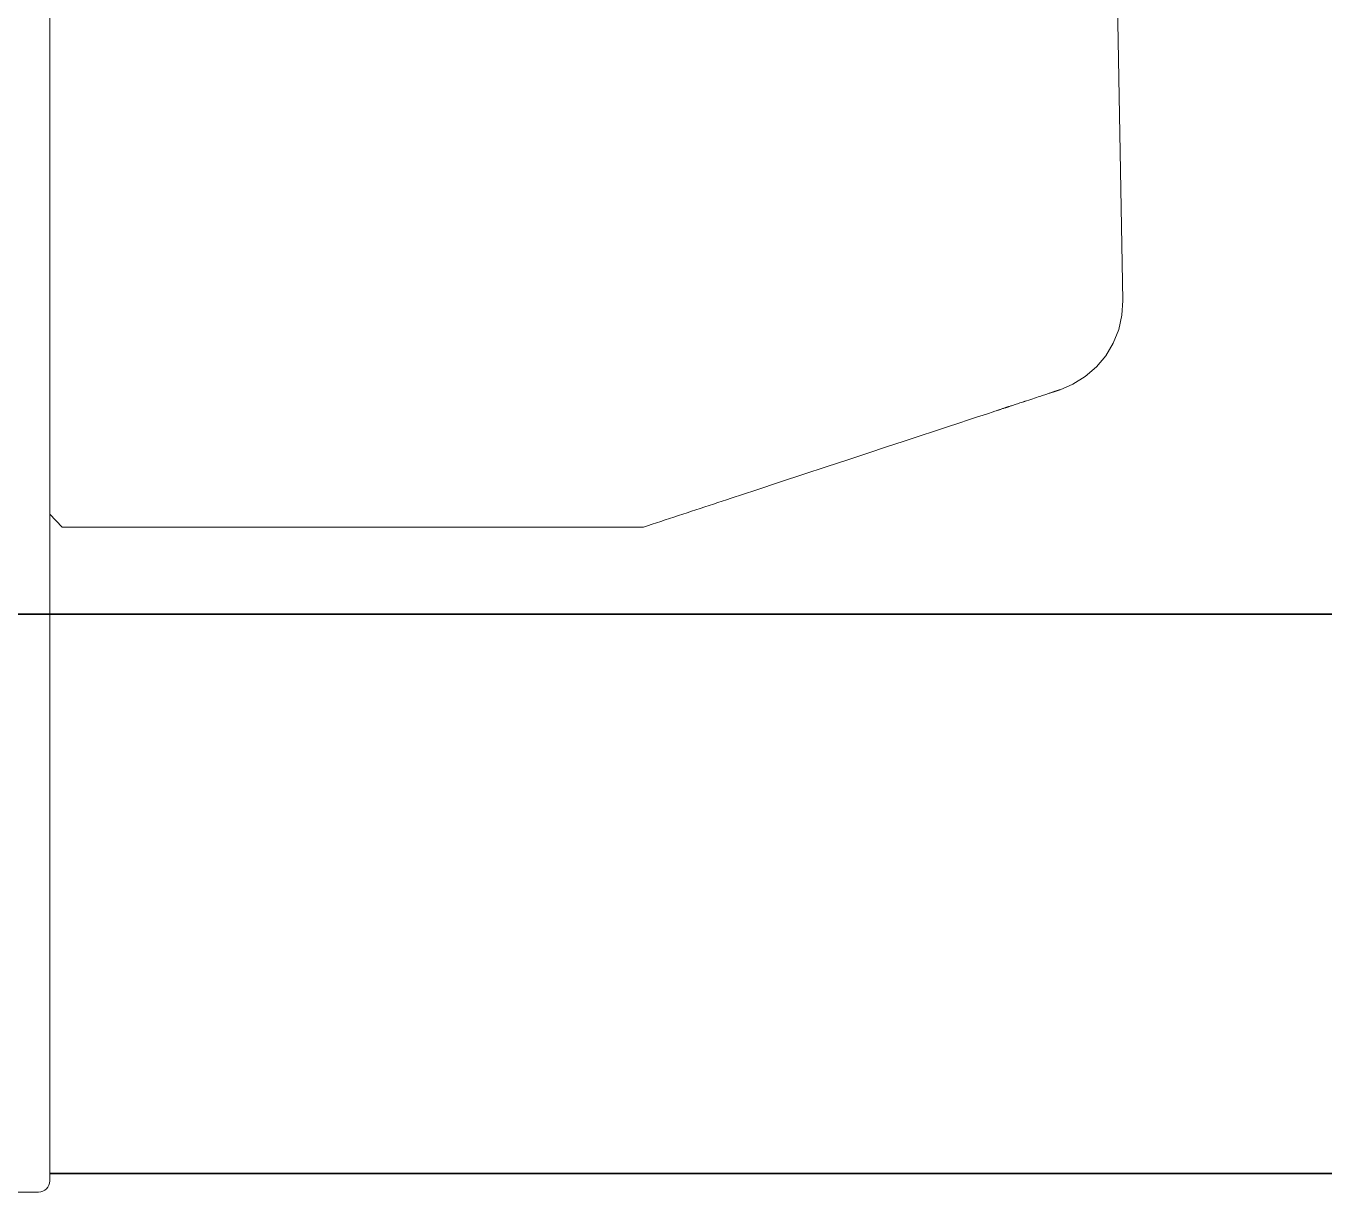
# Model space of a CAD drawing. Header units: inches. Extents: x -3905 to 10892, y 1064 to 9590.
# Drawn here: x 1619.052 to 1620.811, y 3465.882 to 3467.462 of the extents above; entities that cross this region are included whole.
import ezdxf

# ---------------------------------------------------------------- set-up
doc = ezdxf.new("R2010")
doc.units = ezdxf.units.IN
doc.header["$MEASUREMENT"] = 0
doc.layers.add('ELEVATIONS', color=40, linetype='Continuous', lineweight=0)
doc.layers.add('SECTIONS', color=70, linetype='Continuous', lineweight=0)

msp = doc.modelspace()

# ---------------------------------------------------------------- linework, layer by layer
at = {"layer": 'ELEVATIONS', "linetype": 'Continuous', "lineweight": 5}
msp.add_lwpolyline([(1612.80327, 3494.6647), (1612.80327, 3466.6647), (1636.80327, 3466.6647), (1636.80327, 3494.6647)], close=True, dxfattribs=at)
at = {"layer": 'ELEVATIONS', "linetype": 'Continuous', "lineweight": 35}
msp.add_lwpolyline([(1612.80327, 3494.6647), (1636.80327, 3494.6647), (1636.80327, 3466.6647), (1612.80327, 3466.6647)], close=True, dxfattribs=at)
at = {"layer": 'SECTIONS', "linetype": 'Continuous', "lineweight": 35}
msp.add_line((1619.084, 3465.90692), (1624.81181, 3465.90692), dxfattribs=at)
at = {"layer": 'SECTIONS', "linetype": 'Continuous', "lineweight": 0}
msp.add_lwpolyline([(1618.819, 3465.88192), (1619.069, 3465.88192, 0.4142136), (1619.084, 3465.89692), (1619.084, 3468.05692, 0.4142136), (1619.069, 3468.07192), (1619.03521, 3468.07192, 0.1989124)], format="xyb", dxfattribs=at)
msp.add_lwpolyline([(1620.52917, 3467.59276), (1620.53816, 3467.08961), (1620.53692, 3467.0698), (1620.53259, 3467.05043), (1620.52522, 3467.032), (1620.51505, 3467.01494), (1620.5023, 3466.99975), (1620.48729, 3466.98673), (1620.47048, 3466.97629), (1620.45318, 3466.96896), (1620.45242, 3466.9687), (1620.45235, 3466.96868), (1620.4523, 3466.96866), (1620.45224, 3466.96864), (1620.45218, 3466.96862), (1620.45211, 3466.9686), (1620.45203, 3466.96857), (1620.45193, 3466.96854), (1620.45183, 3466.96851), (1620.45172, 3466.96847), (1620.45159, 3466.96843), (1620.45146, 3466.96839), (1620.45132, 3466.96834), (1620.45117, 3466.96829), (1620.45101, 3466.96824), (1620.45084, 3466.96818), (1620.45066, 3466.96812), (1620.45048, 3466.96806), (1620.4503, 3466.96801), (1620.45014, 3466.96795), (1620.44998, 3466.9679), (1620.44984, 3466.96785), (1620.44969, 3466.9678), (1620.44955, 3466.96776), (1620.44941, 3466.96771), (1620.44927, 3466.96766), (1620.44913, 3466.96762), (1620.44898, 3466.96757), (1620.44882, 3466.96752), (1620.44866, 3466.96746), (1620.44848, 3466.96741), (1620.4483, 3466.96734), (1620.4481, 3466.96728), (1620.44788, 3466.96721), (1620.44765, 3466.96713), (1620.4474, 3466.96705), (1620.44712, 3466.96696), (1620.44682, 3466.96686), (1620.4465, 3466.96675), (1620.44615, 3466.96664), (1620.44577, 3466.96651), (1620.44536, 3466.96638), (1620.44492, 3466.96623), (1620.44444, 3466.96607), (1620.44393, 3466.9659), (1620.44338, 3466.96572), (1620.44279, 3466.96553), (1620.44215, 3466.96532), (1620.44147, 3466.96509), (1620.44075, 3466.96486), (1620.43998, 3466.9646), (1620.43916, 3466.96433), (1620.43827, 3466.96404), (1620.43729, 3466.96371), (1620.43621, 3466.96336), (1620.43501, 3466.96296), (1620.43371, 3466.96253), (1620.43228, 3466.96206), (1620.43074, 3466.96155), (1620.42907, 3466.961), (1620.42727, 3466.96041), (1620.42533, 3466.95977), (1620.42325, 3466.95909), (1620.42103, 3466.95835), (1620.41866, 3466.95757), (1620.41614, 3466.95674), (1620.41346, 3466.95585), (1620.41061, 3466.95492), (1620.4076, 3466.95392), (1620.40624, 3466.95348), (1620.40603, 3466.95341), (1620.40584, 3466.95334), (1620.40565, 3466.95328), (1620.40546, 3466.95322), (1620.40529, 3466.95316), (1620.40512, 3466.95311), (1620.40496, 3466.95305), (1620.4048, 3466.953), (1620.40465, 3466.95295), (1620.40451, 3466.95291), (1620.40438, 3466.95286), (1620.40425, 3466.95282), (1620.40413, 3466.95278), (1620.40401, 3466.95274), (1620.4039, 3466.9527), (1620.40379, 3466.95267), (1620.40369, 3466.95263), (1620.40359, 3466.9526), (1620.40346, 3466.95256), (1620.40211, 3466.95211), (1620.40032, 3466.95152), (1620.3986, 3466.95096), (1620.39694, 3466.95041), (1620.39536, 3466.94989), (1620.39386, 3466.94939), (1620.39244, 3466.94893), (1620.3911, 3466.94848), (1620.38984, 3466.94807), (1620.38865, 3466.94768), (1620.38754, 3466.94731), (1620.3865, 3466.94697), (1620.38554, 3466.94665), (1620.38466, 3466.94636), (1620.38386, 3466.9461), (1620.38315, 3466.94586), (1620.38252, 3466.94566), (1620.38199, 3466.94548), (1620.38155, 3466.94534), (1620.38121, 3466.94522), (1620.38061, 3466.94502), (1620.37985, 3466.94477), (1620.37902, 3466.9445), (1620.37814, 3466.94421), (1620.37722, 3466.94391), (1620.37627, 3466.94359), (1620.3753, 3466.94327), (1620.37433, 3466.94295), (1620.37338, 3466.94264), (1620.37245, 3466.94233), (1620.37155, 3466.94204), (1620.37071, 3466.94176), (1620.36993, 3466.9415), (1620.36923, 3466.94127), (1620.36862, 3466.94107), (1620.36812, 3466.94091), (1620.36775, 3466.94078), (1620.3675, 3466.9407), (1620.36735, 3466.94065), (1620.36729, 3466.94063), (1620.36671, 3466.94044), (1620.36468, 3466.93977), (1620.36117, 3466.93861), (1620.35597, 3466.9369), (1620.34895, 3466.93458), (1620.33994, 3466.93161), (1620.32889, 3466.92797), (1620.31574, 3466.92363), (1620.30047, 3466.9186), (1620.28303, 3466.91285), (1620.26344, 3466.90639), (1620.24179, 3466.89925), (1620.21816, 3466.89146), (1620.19265, 3466.88305), (1620.16535, 3466.87404), (1620.13639, 3466.86449), (1620.10592, 3466.85445), (1620.07408, 3466.84395), (1620.04104, 3466.83306), (1620.00727, 3466.82192), (1620.00133, 3466.81996), (1619.99538, 3466.818), (1619.98943, 3466.81604), (1619.98349, 3466.81408), (1619.97754, 3466.81212), (1619.97159, 3466.81016), (1619.96565, 3466.8082), (1619.9597, 3466.80624), (1619.95375, 3466.80428), (1619.94781, 3466.80232), (1619.94186, 3466.80035), (1619.93592, 3466.79839), (1619.92997, 3466.79643), (1619.92402, 3466.79447), (1619.91808, 3466.79251), (1619.91213, 3466.79055), (1619.90618, 3466.78859), (1619.90024, 3466.78663), (1619.89429, 3466.78467), (1619.8886, 3466.78293), (1619.88495, 3466.78292), (1619.88131, 3466.78292), (1619.87766, 3466.78292), (1619.87402, 3466.78292), (1619.87037, 3466.78292), (1619.86673, 3466.78292), (1619.86308, 3466.78292), (1619.85944, 3466.78292), (1619.8558, 3466.78292), (1619.85215, 3466.78292), (1619.84851, 3466.78292), (1619.84486, 3466.78292), (1619.84122, 3466.78292), (1619.83757, 3466.78292), (1619.83393, 3466.78292), (1619.83028, 3466.78292), (1619.82664, 3466.78292), (1619.82299, 3466.78292), (1619.81935, 3466.78292), (1619.81475, 3466.78292), (1619.80658, 3466.78292), (1619.79842, 3466.78292), (1619.79025, 3466.78292), (1619.78208, 3466.78292), (1619.77391, 3466.78292), (1619.76574, 3466.78292), (1619.75757, 3466.78292), (1619.74941, 3466.78292), (1619.74124, 3466.78292), (1619.73307, 3466.78292), (1619.7249, 3466.78292), (1619.71673, 3466.78292), (1619.70856, 3466.78292), (1619.7004, 3466.78292), (1619.69223, 3466.78292), (1619.68406, 3466.78292), (1619.67589, 3466.78292), (1619.66772, 3466.78292), (1619.65955, 3466.78292), (1619.64503, 3466.78292), (1619.61639, 3466.78292), (1619.58775, 3466.78292), (1619.55911, 3466.78292), (1619.53047, 3466.78292), (1619.50183, 3466.78292), (1619.47319, 3466.78292), (1619.44455, 3466.78292), (1619.41591, 3466.78292), (1619.38727, 3466.78292), (1619.35863, 3466.78292), (1619.32999, 3466.78292), (1619.30135, 3466.78292), (1619.27271, 3466.78292), (1619.24407, 3466.78292), (1619.21543, 3466.78292), (1619.18679, 3466.78292), (1619.15815, 3466.78292), (1619.12951, 3466.78292), (1619.10087, 3466.78292), (1619.084, 3466.80037), (1619.084, 3466.84283), (1619.084, 3466.88529), (1619.084, 3466.92775), (1619.084, 3466.97021), (1619.084, 3467.01268), (1619.084, 3467.05514), (1619.084, 3467.0976), (1619.084, 3467.14006), (1619.084, 3467.18252), (1619.084, 3467.22498), (1619.084, 3467.26744), (1619.084, 3467.3099), (1619.084, 3467.35236), (1619.084, 3467.39482), (1619.084, 3467.43728), (1619.084, 3467.47974)], dxfattribs=at)
for points, knots in [([(1620.38116, 3466.94521), (1620.38046, 3466.94497), (1620.37959, 3466.94469), (1620.37768, 3466.94406), (1620.37664, 3466.94371), (1620.37454, 3466.94302), (1620.37348, 3466.94267), (1620.37149, 3466.94202), (1620.37056, 3466.94171), (1620.36898, 3466.94119), (1620.36834, 3466.94098), (1620.36793, 3466.94084)], [1.9993467, 1.9993467, 1.9993467, 1.9993467, 2.4021395, 2.4021395, 2.8049322, 2.8049322, 3.2077249, 3.2077249, 3.6105177, 3.6105177, 4.0133104, 4.0133104, 4.0133104, 4.0133104]), ([(1620.36736, 3466.94066), (1620.36736, 3466.94066), (1620.36738, 3466.94066), (1620.36748, 3466.94069), (1620.36776, 3466.94079), (1620.36793, 3466.94084), (1620.36784, 3466.94081), (1620.36776, 3466.94079), (1620.36762, 3466.94074), (1620.36756, 3466.94072), (1620.36746, 3466.94069), (1620.36742, 3466.94068), (1620.36736, 3466.94065), (1620.36733, 3466.94065), (1620.3673, 3466.94064), (1620.36729, 3466.94063), (1620.36729, 3466.94063)], [0, 0, 0, 0, 0.05141648, 0.05141648, 0.2311464, 0.2311464, 0.2311464, 0.32053, 0.32053, 0.40991359, 0.40991359, 0.49929719, 0.49929719, 0.58868078, 0.58868078, 0.67806437, 0.67806437, 0.67806437, 0.67806437])]:
    msp.add_open_spline(points, degree=3, knots=knots, dxfattribs=at)

doc.saveas('drawing.dxf')
